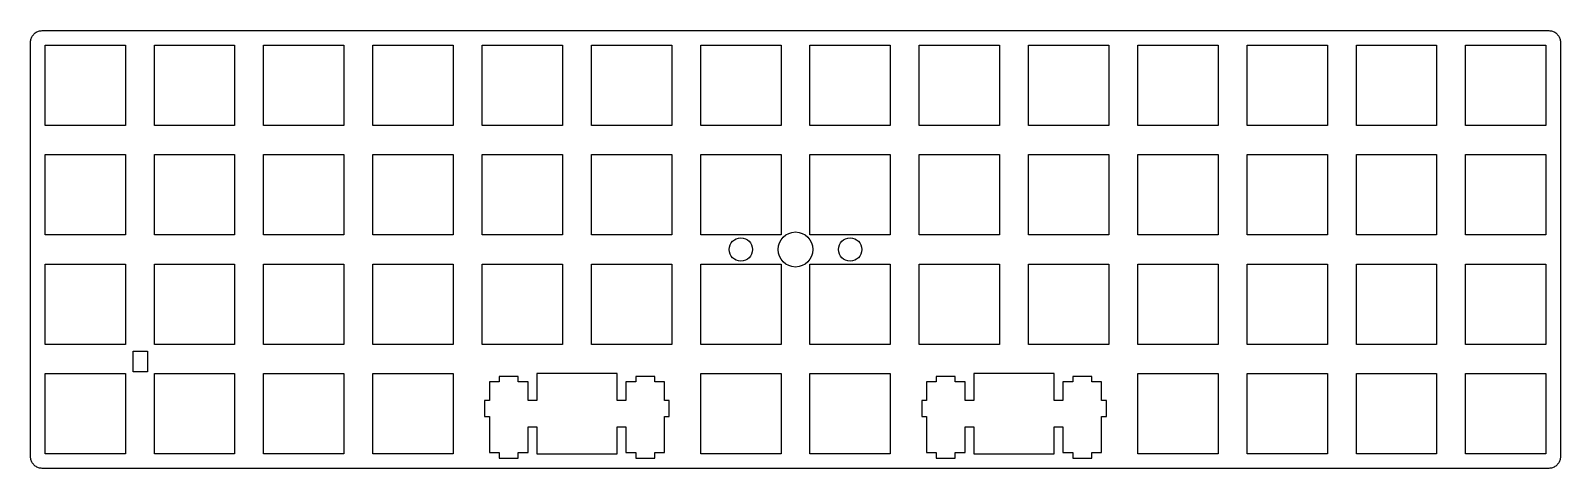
# Model space of a CAD drawing. Extents: x 0 to 267, y 0 to 76.
import ezdxf

# ---------------------------------------------------------------- set-up
doc = ezdxf.new("R2010")
doc.units = 0
doc.header["$MEASUREMENT"] = 0

msp = doc.modelspace()

# ---------------------------------------------------------------- linework, layer by layer
at = {"color": 0}
for p, q in [((0.101975, 74.6139), (0.119889, 74.7709)), ((0.119889, 74.7709), (0.150206, 74.924)), ((0.150206, 74.924), (0.192925, 75.0768)), ((0.192925, 75.0768), (0.248047, 75.2228)), ((0.248047, 75.2228), (0.312815, 75.365)), ((0.312815, 75.365), (0.389985, 75.5026)), ((0.389985, 75.5026), (0.4768, 75.6338)), ((0.4768, 75.6338), (0.574643, 75.7562)), ((0.574643, 75.7562), (0.680752, 75.8719)), ((0.680752, 75.8719), (0.796505, 75.9781)), ((0.796505, 75.9781), (0.919152, 76.0758)), ((0.919152, 76.0758), (1.05006, 76.163)), ((1.05006, 76.163), (1.18787, 76.2399)), ((1.18787, 76.2399), (1.32981, 76.3048)), ((1.32981, 76.3048), (1.47588, 76.3598)), ((1.47588, 76.3598), (1.62884, 76.4025)), ((1.62884, 76.4025), (1.7818, 76.4328)), ((1.7818, 76.4328), (1.9389, 76.4508)), ((1.9389, 76.4508), (2.096, 76.4575)), ((2.096, 76.4575), (264.797, 76.4575)), ((264.797, 76.4575), (264.953, 76.4508)), ((264.953, 76.4508), (265.108, 76.4328)), ((265.108, 76.4328), (265.263, 76.4025)), ((265.263, 76.4025), (265.414, 76.3598)), ((265.414, 76.3598), (265.562, 76.3048)), ((265.562, 76.3048), (265.704, 76.2399)), ((265.704, 76.2399), (265.84, 76.163)), ((265.84, 76.163), (265.971, 76.0758)), ((265.971, 76.0758), (266.095, 75.9781)), ((266.095, 75.9781), (266.211, 75.8719)), ((266.211, 75.8719), (266.317, 75.7562)), ((266.317, 75.7562), (266.415, 75.6338)), ((266.415, 75.6338), (266.502, 75.5026)), ((266.502, 75.5026), (266.579, 75.365)), ((266.579, 75.365), (266.644, 75.2228)), ((266.644, 75.2228), (266.699, 75.0768)), ((266.699, 75.0768), (266.74, 74.924)), ((266.74, 74.924), (266.772, 74.7709)), ((266.772, 74.7709), (266.79, 74.6139)), ((0.095085, 74.4569), (0.101975, 74.6139)), ((0.095085, 2.25585), (0.095085, 74.4569)), ((2.62103, 73.9316), (16.6205, 73.9316)), ((2.62103, 59.9324), (2.62103, 73.9316)), ((16.6205, 73.9316), (16.6205, 59.9324)), ((21.671, 73.9316), (35.6704, 73.9316)), ((21.671, 59.9324), (21.671, 73.9316)), ((35.6704, 73.9316), (35.6704, 59.9324)), ((40.7211, 73.9316), (54.7204, 73.9316)), ((40.7211, 59.9324), (40.7211, 73.9316)), ((54.7204, 73.9316), (54.7204, 59.9324)), ((59.7711, 73.9316), (73.7704, 73.9316)), ((59.7711, 59.9324), (59.7711, 73.9316)), ((73.7704, 73.9316), (73.7704, 59.9324)), ((78.8211, 73.9316), (92.8204, 73.9316)), ((78.8211, 59.9324), (78.8211, 73.9316)), ((92.8204, 73.9316), (92.8204, 59.9324)), ((97.8697, 73.9316), (111.869, 73.9316)), ((97.8697, 59.9324), (97.8697, 73.9316)), ((111.869, 73.9316), (111.869, 59.9324)), ((116.92, 73.9316), (130.92, 73.9316)), ((116.92, 59.9324), (116.92, 73.9316)), ((130.92, 73.9316), (130.92, 59.9324)), ((135.971, 73.9316), (149.97, 73.9316)), ((135.971, 59.9324), (135.971, 73.9316)), ((149.97, 73.9316), (149.97, 59.9324)), ((155.021, 73.9316), (169.02, 73.9316)), ((155.021, 59.9324), (155.021, 73.9316)), ((169.02, 73.9316), (169.02, 59.9324)), ((174.071, 73.9316), (188.07, 73.9316)), ((174.071, 59.9324), (174.071, 73.9316)), ((188.07, 73.9316), (188.07, 59.9324)), ((193.121, 73.9316), (207.12, 73.9316)), ((193.121, 59.9324), (193.121, 73.9316)), ((207.12, 73.9316), (207.12, 59.9324)), ((212.171, 73.9316), (226.17, 73.9316)), ((212.171, 59.9324), (212.171, 73.9316)), ((226.17, 73.9316), (226.17, 59.9324)), ((231.221, 73.9316), (245.22, 73.9316)), ((231.221, 59.9324), (231.221, 73.9316)), ((245.22, 73.9316), (245.22, 59.9324)), ((250.271, 73.9316), (264.27, 73.9316)), ((250.271, 59.9324), (250.271, 73.9316)), ((264.27, 73.9316), (264.27, 59.9324)), ((266.79, 74.6139), (266.796, 74.4569)), ((266.796, 74.4569), (266.796, 2.25585)), ((16.6205, 59.9324), (2.62103, 59.9324)), ((35.6704, 59.9324), (21.671, 59.9324)), ((54.7204, 59.9324), (40.7211, 59.9324)), ((73.7704, 59.9324), (59.7711, 59.9324)), ((92.8204, 59.9324), (78.8211, 59.9324)), ((111.869, 59.9324), (97.8697, 59.9324)), ((130.92, 59.9324), (116.92, 59.9324)), ((149.97, 59.9324), (135.971, 59.9324)), ((169.02, 59.9324), (155.021, 59.9324)), ((188.07, 59.9324), (174.071, 59.9324)), ((207.12, 59.9324), (193.121, 59.9324)), ((226.17, 59.9324), (212.171, 59.9324)), ((245.22, 59.9324), (231.221, 59.9324)), ((264.27, 59.9324), (250.271, 59.9324)), ((2.62103, 54.8816), (16.6205, 54.8816)), ((2.62103, 40.8824), (2.62103, 54.8816)), ((16.6205, 54.8816), (16.6205, 40.8824)), ((21.671, 54.8816), (35.6704, 54.8816)), ((21.671, 40.8824), (21.671, 54.8816)), ((35.6704, 54.8816), (35.6704, 40.8824)), ((40.7211, 54.8816), (54.7204, 54.8816)), ((40.7211, 40.8824), (40.7211, 54.8816)), ((54.7204, 54.8816), (54.7204, 40.8824)), ((59.7711, 54.8816), (73.7704, 54.8816)), ((59.7711, 40.8824), (59.7711, 54.8816)), ((73.7704, 54.8816), (73.7704, 40.8824)), ((78.8211, 54.8816), (92.8204, 54.8816)), ((78.8211, 40.8824), (78.8211, 54.8816)), ((92.8204, 54.8816), (92.8204, 40.8824)), ((97.8697, 54.8816), (111.869, 54.8816)), ((97.8697, 40.8824), (97.8697, 54.8816)), ((111.869, 54.8816), (111.869, 40.8824)), ((116.92, 54.8816), (130.92, 54.8816)), ((116.92, 40.8824), (116.92, 54.8816)), ((130.92, 54.8816), (130.92, 40.8824)), ((135.971, 54.8816), (149.97, 54.8816)), ((135.971, 40.8824), (135.971, 54.8816)), ((149.97, 54.8816), (149.97, 40.8824)), ((155.021, 54.8816), (169.02, 54.8816)), ((155.021, 40.8824), (155.021, 54.8816)), ((169.02, 54.8816), (169.02, 40.8824)), ((174.071, 54.8816), (188.07, 54.8816)), ((174.071, 40.8824), (174.071, 54.8816)), ((188.07, 54.8816), (188.07, 40.8824)), ((193.121, 54.8816), (207.12, 54.8816)), ((193.121, 40.8824), (193.121, 54.8816)), ((207.12, 54.8816), (207.12, 40.8824)), ((212.171, 54.8816), (226.17, 54.8816)), ((212.171, 40.8824), (212.171, 54.8816)), ((226.17, 54.8816), (226.17, 40.8824)), ((231.221, 54.8816), (245.22, 54.8816)), ((231.221, 40.8824), (231.221, 54.8816)), ((245.22, 54.8816), (245.22, 40.8824)), ((250.271, 54.8816), (264.27, 54.8816)), ((250.271, 40.8824), (250.271, 54.8816)), ((264.27, 54.8816), (264.27, 40.8824)), ((16.6205, 40.8824), (2.62103, 40.8824)), ((35.6704, 40.8824), (21.671, 40.8824)), ((54.7204, 40.8824), (40.7211, 40.8824)), ((73.7704, 40.8824), (59.7711, 40.8824)), ((92.8204, 40.8824), (78.8211, 40.8824)), ((111.869, 40.8824), (97.8697, 40.8824)), ((130.92, 40.8824), (116.92, 40.8824)), ((149.97, 40.8824), (135.971, 40.8824)), ((169.02, 40.8824), (155.021, 40.8824)), ((188.07, 40.8824), (174.071, 40.8824)), ((207.12, 40.8824), (193.121, 40.8824)), ((226.17, 40.8824), (212.171, 40.8824)), ((245.22, 40.8824), (231.221, 40.8824)), ((264.27, 40.8824), (250.271, 40.8824)), ((2.62103, 35.8316), (16.6205, 35.8316)), ((2.62103, 21.8323), (2.62103, 35.8316)), ((16.6205, 35.8316), (16.6205, 21.8323)), ((21.671, 35.8316), (35.6704, 35.8316)), ((21.671, 21.8323), (21.671, 35.8316)), ((35.6704, 35.8316), (35.6704, 21.8323)), ((40.7211, 35.8316), (54.7204, 35.8316)), ((40.7211, 21.8323), (40.7211, 35.8316)), ((54.7204, 35.8316), (54.7204, 21.8323)), ((59.7711, 35.8316), (73.7704, 35.8316)), ((59.7711, 21.8323), (59.7711, 35.8316)), ((73.7704, 35.8316), (73.7704, 21.8323)), ((78.8211, 35.8316), (92.8204, 35.8316)), ((78.8211, 21.8323), (78.8211, 35.8316)), ((92.8204, 35.8316), (92.8204, 21.8323)), ((97.8697, 35.8316), (111.869, 35.8316)), ((97.8697, 21.8323), (97.8697, 35.8316)), ((111.869, 35.8316), (111.869, 21.8323)), ((116.92, 35.8316), (130.92, 35.8316)), ((116.92, 21.8323), (116.92, 35.8316)), ((130.92, 35.8316), (130.92, 21.8323)), ((135.971, 35.8316), (149.97, 35.8316)), ((135.971, 21.8323), (135.971, 35.8316)), ((149.97, 35.8316), (149.97, 21.8323)), ((155.021, 35.8316), (169.02, 35.8316)), ((155.021, 21.8323), (155.021, 35.8316)), ((169.02, 35.8316), (169.02, 21.8323)), ((174.071, 35.8316), (188.07, 35.8316)), ((174.071, 21.8323), (174.071, 35.8316)), ((188.07, 35.8316), (188.07, 21.8323)), ((193.121, 35.8316), (207.12, 35.8316)), ((193.121, 21.8323), (193.121, 35.8316)), ((207.12, 35.8316), (207.12, 21.8323)), ((212.171, 35.8316), (226.17, 35.8316)), ((212.171, 21.8323), (212.171, 35.8316)), ((226.17, 35.8316), (226.17, 21.8323)), ((231.221, 35.8316), (245.22, 35.8316)), ((231.221, 21.8323), (231.221, 35.8316)), ((245.22, 35.8316), (245.22, 21.8323)), ((250.271, 35.8316), (264.27, 35.8316)), ((250.271, 21.8323), (250.271, 35.8316)), ((264.27, 35.8316), (264.27, 21.8323)), ((16.6205, 21.8323), (2.62103, 21.8323)), ((35.6704, 21.8323), (21.671, 21.8323)), ((54.7204, 21.8323), (40.7211, 21.8323)), ((73.7704, 21.8323), (59.7711, 21.8323)), ((92.8204, 21.8323), (78.8211, 21.8323)), ((111.869, 21.8323), (97.8697, 21.8323)), ((130.92, 21.8323), (116.92, 21.8323)), ((149.97, 21.8323), (135.971, 21.8323)), ((169.02, 21.8323), (155.021, 21.8323)), ((188.07, 21.8323), (174.071, 21.8323)), ((207.12, 21.8323), (193.121, 21.8323)), ((226.17, 21.8323), (212.171, 21.8323)), ((245.22, 21.8323), (231.221, 21.8323)), ((264.27, 21.8323), (250.271, 21.8323)), ((2.62103, 16.7817), (16.6205, 16.7817)), ((2.62103, 2.78226), (2.62103, 16.7817)), ((16.6205, 16.7817), (16.6205, 2.78226)), ((21.671, 16.7817), (35.6704, 16.7817)), ((21.671, 2.78226), (21.671, 16.7817)), ((35.6704, 16.7817), (35.6704, 2.78226)), ((40.7211, 16.7817), (54.7204, 16.7817)), ((40.7211, 2.78226), (40.7211, 16.7817)), ((54.7204, 16.7817), (54.7204, 2.78226)), ((59.7711, 16.7817), (73.7704, 16.7817)), ((59.7711, 2.78226), (59.7711, 16.7817)), ((73.7704, 16.7817), (73.7704, 2.78226)), ((85.0953, 16.2333), (81.7947, 16.2333)), ((81.7947, 16.2333), (81.7947, 15.3128)), ((85.0953, 15.3128), (85.0953, 16.2333)), ((88.3461, 16.7817), (88.3461, 12.0826)), ((102.345, 16.7817), (88.3461, 16.7817)), ((102.345, 12.0826), (102.345, 16.7817)), ((108.895, 16.2333), (105.595, 16.2333)), ((105.595, 16.2333), (105.595, 15.3128)), ((108.895, 15.3128), (108.895, 16.2333)), ((116.92, 16.7817), (130.92, 16.7817)), ((116.92, 2.78226), (116.92, 16.7817)), ((130.92, 16.7817), (130.92, 2.78226)), ((135.971, 16.7817), (149.97, 16.7817)), ((135.971, 2.78226), (135.971, 16.7817)), ((149.97, 16.7817), (149.97, 2.78226)), ((161.295, 16.2333), (157.995, 16.2333)), ((157.995, 16.2333), (157.995, 15.3128)), ((161.295, 15.3128), (161.295, 16.2333)), ((164.546, 16.7817), (164.546, 12.0826)), ((178.545, 16.7817), (164.546, 16.7817)), ((178.545, 12.0826), (178.545, 16.7817)), ((185.095, 16.2333), (181.795, 16.2333)), ((181.795, 16.2333), (181.795, 15.3128)), ((185.095, 15.3128), (185.095, 16.2333)), ((193.12, 16.7817), (207.119, 16.7817)), ((193.12, 2.78226), (193.12, 16.7817)), ((207.119, 16.7817), (207.119, 2.78226)), ((212.171, 16.7817), (226.17, 16.7817)), ((212.171, 2.78226), (212.171, 16.7817)), ((226.17, 16.7817), (226.17, 2.78226)), ((231.221, 16.7817), (245.22, 16.7817)), ((231.221, 2.78226), (231.221, 16.7817)), ((245.22, 16.7817), (245.22, 2.78226)), ((250.271, 16.7817), (264.27, 16.7817)), ((250.271, 2.78226), (250.271, 16.7817)), ((264.27, 16.7817), (264.27, 2.78226)), ((81.7947, 15.3128), (80.071, 15.3128)), ((80.071, 15.3128), (80.071, 12.0826)), ((86.8204, 15.3128), (85.0953, 15.3128)), ((86.8204, 12.0826), (86.8204, 15.3128)), ((105.595, 15.3128), (103.871, 15.3128)), ((103.871, 15.3128), (103.871, 12.0826)), ((110.621, 15.3128), (108.895, 15.3128)), ((110.621, 12.0826), (110.621, 15.3128)), ((157.995, 15.3128), (156.27, 15.3128)), ((156.27, 15.3128), (156.27, 12.0826)), ((163.019, 15.3128), (161.295, 15.3128)), ((163.019, 12.0826), (163.019, 15.3128)), ((181.795, 15.3128), (180.071, 15.3128)), ((180.071, 15.3128), (180.071, 12.0826)), ((186.821, 15.3128), (185.095, 15.3128)), ((186.821, 12.0826), (186.821, 15.3128)), ((80.071, 12.0826), (79.2455, 12.0826)), ((79.2455, 12.0826), (79.2455, 9.28247)), ((88.3461, 12.0826), (86.8204, 12.0826)), ((103.871, 12.0826), (102.345, 12.0826)), ((111.446, 12.0826), (110.621, 12.0826)), ((111.446, 9.28247), (111.446, 12.0826)), ((156.27, 12.0826), (155.446, 12.0826)), ((155.446, 12.0826), (155.446, 9.28247)), ((164.546, 12.0826), (163.019, 12.0826)), ((180.071, 12.0826), (178.545, 12.0826)), ((187.645, 12.0826), (186.821, 12.0826)), ((187.645, 9.28247), (187.645, 12.0826)), ((79.2455, 9.28247), (80.071, 9.28247)), ((80.071, 9.28247), (80.071, 3.01239)), ((110.621, 3.01239), (110.621, 9.28247)), ((110.621, 9.28247), (111.446, 9.28247)), ((155.446, 9.28247), (156.27, 9.28247)), ((156.27, 9.28247), (156.27, 3.01239)), ((186.821, 3.01239), (186.821, 9.28247)), ((186.821, 9.28247), (187.645, 9.28247)), ((86.8204, 3.01239), (86.8204, 7.48273)), ((86.8204, 7.48273), (88.3461, 7.48273)), ((88.3461, 7.48273), (88.3461, 2.78226)), ((102.345, 2.78226), (102.345, 7.48273)), ((102.345, 7.48273), (103.871, 7.48273)), ((103.871, 7.48273), (103.871, 3.01239)), ((163.019, 3.01239), (163.019, 7.48273)), ((163.019, 7.48273), (164.546, 7.48273)), ((164.546, 7.48273), (164.546, 2.78226)), ((178.545, 2.78226), (178.545, 7.48273)), ((178.545, 7.48273), (180.071, 7.48273)), ((180.071, 7.48273), (180.071, 3.01239)), ((16.6205, 2.78226), (2.62103, 2.78226)), ((35.6704, 2.78226), (21.671, 2.78226)), ((54.7204, 2.78226), (40.7211, 2.78226)), ((73.7704, 2.78226), (59.7711, 2.78226)), ((80.071, 3.01239), (81.7947, 3.01239)), ((81.7947, 3.01239), (81.7947, 2.03261)), ((85.0953, 2.03261), (85.0953, 3.01239)), ((85.0953, 3.01239), (86.8204, 3.01239)), ((88.3461, 2.78226), (102.345, 2.78226)), ((103.871, 3.01239), (105.595, 3.01239)), ((105.595, 3.01239), (105.595, 2.03261)), ((108.895, 2.03261), (108.895, 3.01239)), ((108.895, 3.01239), (110.621, 3.01239)), ((130.92, 2.78226), (116.92, 2.78226)), ((149.97, 2.78226), (135.971, 2.78226)), ((156.27, 3.01239), (157.995, 3.01239)), ((157.995, 3.01239), (157.995, 2.03261)), ((161.295, 2.03261), (161.295, 3.01239)), ((161.295, 3.01239), (163.019, 3.01239)), ((164.546, 2.78226), (178.545, 2.78226)), ((180.071, 3.01239), (181.795, 3.01239)), ((181.795, 3.01239), (181.795, 2.03261)), ((185.095, 2.03261), (185.095, 3.01239)), ((185.095, 3.01239), (186.821, 3.01239)), ((207.119, 2.78226), (193.12, 2.78226)), ((226.17, 2.78226), (212.171, 2.78226)), ((245.22, 2.78226), (231.221, 2.78226)), ((264.27, 2.78226), (250.271, 2.78226)), ((0.101975, 2.10013), (0.095085, 2.25585)), ((0.119889, 1.94441), (0.101975, 2.10013)), ((0.150206, 1.79007), (0.119889, 1.94441)), ((0.192925, 1.63849), (0.150206, 1.79007)), ((0.248047, 1.49104), (0.192925, 1.63849)), ((0.312815, 1.3491), (0.248047, 1.49104)), ((0.389985, 1.21267), (0.312815, 1.3491)), ((0.4768, 1.08176), (0.389985, 1.21267)), ((0.574643, 0.957735), (0.4768, 1.08176)), ((0.680752, 0.841982), (0.574643, 0.957735)), ((0.796505, 0.735873), (0.680752, 0.841982)), ((0.919152, 0.63803), (0.796505, 0.735873)), ((1.05006, 0.551215), (0.919152, 0.63803)), ((1.18787, 0.474045), (1.05006, 0.551215)), ((1.32981, 0.409279), (1.18787, 0.474045)), ((1.47588, 0.354157), (1.32981, 0.409279)), ((1.62884, 0.312815), (1.47588, 0.354157)), ((1.7818, 0.28112), (1.62884, 0.312815)), ((1.9389, 0.263205), (1.7818, 0.28112)), ((2.096, 0.256315), (1.9389, 0.263205)), ((264.796, 0.257693), (2.096, 0.256315)), ((81.7947, 2.03261), (85.0953, 2.03261)), ((105.595, 2.03261), (108.895, 2.03261)), ((157.995, 2.03261), (161.295, 2.03261)), ((181.795, 2.03261), (185.095, 2.03261)), ((264.953, 0.263205), (264.796, 0.257693)), ((265.108, 0.28112), (264.953, 0.263205)), ((265.263, 0.312815), (265.108, 0.28112)), ((265.414, 0.354157), (265.263, 0.312815)), ((265.562, 0.409279), (265.414, 0.354157)), ((265.704, 0.474045), (265.562, 0.409279)), ((265.84, 0.551215), (265.704, 0.474045)), ((265.971, 0.63803), (265.84, 0.551215)), ((266.095, 0.735873), (265.971, 0.63803)), ((266.211, 0.841982), (266.095, 0.735873)), ((266.317, 0.957735), (266.211, 0.841982)), ((266.415, 1.08176), (266.317, 0.957735)), ((266.502, 1.21267), (266.415, 1.08176)), ((266.579, 1.3491), (266.502, 1.21267)), ((266.644, 1.49104), (266.579, 1.3491)), ((266.699, 1.63849), (266.644, 1.49104)), ((266.74, 1.79007), (266.699, 1.63849)), ((266.772, 1.94441), (266.74, 1.79007)), ((266.79, 2.10013), (266.772, 1.94441)), ((266.796, 2.25585), (266.79, 2.10013))]:
    msp.add_line(p, q, dxfattribs=at)
msp.add_lwpolyline([(17.961255, 20.639906), (20.501255, 20.639906), (20.501255, 17.083906), (17.961255, 17.083906), (17.961255, 20.639906)], close=True)
for centre, radius in [((123.9205, 38.357), 2.032), ((133.4455, 38.357), 3.048), ((142.9705, 38.357), 2.032)]:
    msp.add_circle(centre, radius)

doc.saveas('drawing.dxf')
